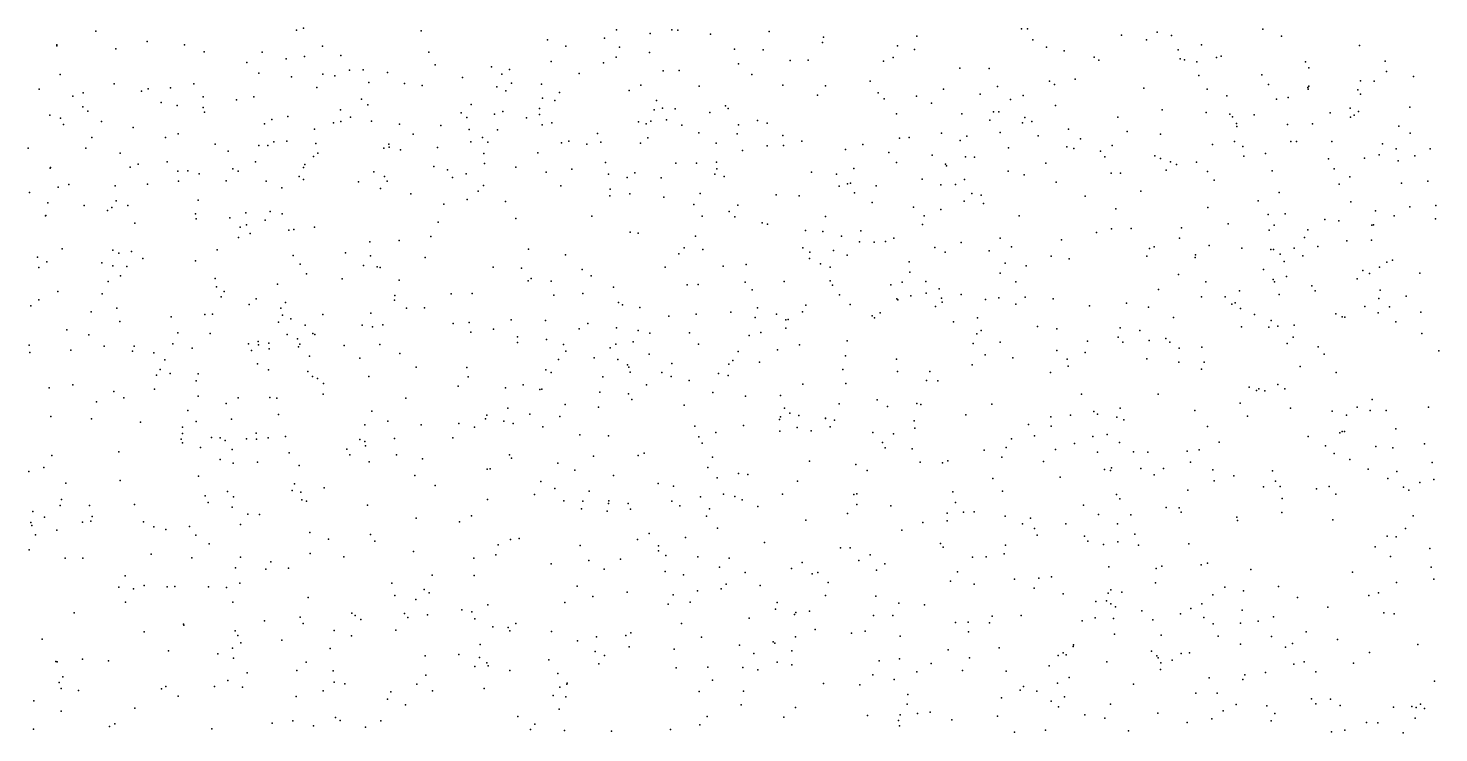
# Model space of a CAD drawing. Extents: x 2 to 99999, y 0 to 49999.
# Drawn here: x 37501 to 49998, y 12500 to 18746 of the extents above; entities that cross this region are included whole.
import ezdxf

# ---------------------------------------------------------------- set-up
doc = ezdxf.new("R2010")
doc.units = 0
doc.header["$MEASUREMENT"] = 0
doc.layers.add('points', color=50, linetype='Continuous')

msp = doc.modelspace()

# ---------------------------------------------------------------- linework, layer by layer
at = {"layer": 'points', "color": 3}
for p in [(39939, 18746, 40), (38100, 18718, 20), (38554, 18627, 20), (39877, 18727, 37), (40984, 18723, 82), (42103, 18643, 83), (42606, 18656, 10), (42713, 18732, 12), (43010, 18699, 69), (43202, 18731, 45), (43257, 18727, 98), (43545, 18692, 0), (44067, 18716, 17), (44546, 18665, 12), (45374, 18674, 66), (46301, 18741, 68), (46355, 18739, 13), (46402, 18643, 58), (47188, 18684, 65), (47409, 18641, 73), (47504, 18710, 55), (47629, 18682, 31), (48440, 18736, 45), (48606, 18675, 4), (37754, 18590, 86), (37755, 18597, 97), (38279, 18563, 88), (38885, 18599, 26), (39060, 18537, 19), (39573, 18534, 20), (39949, 18496, 39), (40109, 18586, 5), (40272, 18503, 36), (41052, 18533, 51), (42265, 18585, 83), (42740, 18576, 33), (43007, 18531, 43), (43759, 18560, 70), (44013, 18555, 5), (44538, 18619, 19), (45204, 18588, 13), (45353, 18558, 56), (46524, 18576, 85), (46679, 18546, 83), (47689, 18554, 48), (47896, 18598, 7), (48070, 18499, 56), (49296, 18592, 84), (39439, 18442, 17), (39786, 18473, 21), (40347, 18374, 47), (40469, 18376, 53), (41106, 18422, 11), (41607, 18402, 45), (41766, 18379, 85), (42135, 18451, 11), (42597, 18439, 40), (42709, 18489, 74), (43793, 18429, 83), (44251, 18459, 98), (44412, 18463, 42), (45078, 18454, 34), (45164, 18487, 88), (45755, 18390, 47), (46016, 18387, 15), (46945, 18488, 95), (46987, 18462, 59), (47706, 18473, 3), (47745, 18466, 2), (47854, 18448, 31), (48028, 18485, 96), (48817, 18448, 12), (48846, 18394, 25), (49522, 18454, 70), (37785, 18336, 12), (38262, 18251, 1), (38968, 18253, 48), (39544, 18348, 3), (39834, 18314, 78), (40111, 18338, 19), (40218, 18322, 60), (40519, 18265, 71), (40683, 18354, 53), (40835, 18256, 30), (41349, 18309, 41), (41696, 18337, 22), (41783, 18258, 6), (42048, 18250, 1), (42381, 18343, 82), (43126, 18369, 72), (43267, 18370, 35), (43913, 18334, 32), (44962, 18277, 90), (46549, 18277, 86), (46595, 18247, 15), (46778, 18295, 8), (47872, 18325, 86), (48430, 18331, 71), (48490, 18248, 44), (49306, 18279, 87), (49426, 18277, 18), (49534, 18361, 46), (49774, 18316, 75), (37597, 18204, 35), (37897, 18142, 83), (37988, 18172, 77), (38506, 18188, 6), (38563, 18209, 83), (38762, 18218, 63), (39052, 18138, 5), (39501, 18138, 97), (40059, 18221, 7), (40991, 18237, 26), (41653, 18227, 25), (41733, 18190, 56), (42057, 18124, 14), (42207, 18177, 31), (42824, 18192, 35), (42928, 18240, 95), (43446, 18232, 22), (44186, 18241, 34), (44495, 18151, 55), (44565, 18236, 26), (45030, 18174, 79), (45371, 18143, 26), (45611, 18206, 56), (45936, 18161, 66), (46088, 18228, 45), (46317, 18149, 55), (47386, 18215, 36), (47947, 18206, 47), (48119, 18146, 35), (48664, 18132, 72), (48837, 18220, 26), (48840, 18205, 29), (48848, 18232, 6), (49280, 18200, 82), (49305, 18161, 45), (37986, 18048, 8), (38030, 18010, 42), (38679, 18088, 73), (38821, 18060, 35), (39050, 18042, 37), (39062, 18000, 41), (39348, 18112, 57), (40268, 18023, 8), (40454, 18118, 87), (40511, 18066, 53), (41425, 18070, 23), (41705, 18006, 54), (42030, 18033, 62), (42168, 18106, 27), (43047, 18023, 38), (43067, 18104, 88), (43120, 18036, 47), (43234, 18030, 83), (43541, 17999, 23), (43678, 18057, 57), (43702, 18035, 75), (45084, 18120, 88), (45505, 18082, 95), (46053, 18004, 38), (46101, 18004, 42), (46203, 18113, 51), (46603, 18061, 72), (47548, 18021, 93), (47936, 17997, 95), (48560, 18116, 58), (49212, 18038, 69), (49288, 18008, 97), (49741, 18047, 56), (37693, 17975, 37), (37787, 17947, 82), (37814, 17893, 64), (38151, 17919, 22), (39595, 17898, 53), (39659, 17936, 70), (39801, 17963, 93), (40205, 17908, 60), (40272, 17918, 35), (40357, 17957, 71), (40543, 17923, 99), (40791, 17896, 13), (41158, 17883, 90), (41337, 17995, 43), (41387, 17953, 90), (41632, 17984, 59), (41915, 17950, 8), (42030, 17980, 33), (42054, 17890, 68), (42140, 17907, 6), (42907, 17915, 36), (42976, 17897, 35), (43016, 17921, 15), (43156, 17934, 2), (43291, 17887, 88), (43793, 17890, 95), (43961, 17926, 10), (44049, 17904, 79), (45193, 17987, 26), (45773, 17986, 56), (46022, 17930, 36), (46309, 17906, 34), (46331, 17955, 10), (46394, 17918, 41), (47156, 17956, 81), (48147, 17985, 92), (48172, 17960, 91), (48205, 17900, 49), (48208, 17873, 15), (48364, 17978, 81), (48659, 17891, 98), (48879, 17899, 31), (49037, 17994, 23), (49217, 17956, 12), (49248, 17975, 70), (49643, 17876, 29), (38065, 17776, 59), (38430, 17866, 78), (38717, 17776, 8), (38830, 17808, 39), (40039, 17852, 92), (40912, 17806, 30), (41408, 17848, 93), (41527, 17776, 29), (41660, 17844, 15), (42544, 17813, 16), (42991, 17775, 61), (43443, 17817, 64), (43783, 17809, 41), (44187, 17794, 80), (45221, 17770, 55), (45305, 17776, 72), (45592, 17814, 78), (45758, 17751, 71), (45816, 17788, 56), (46112, 17822, 94), (46449, 17792, 71), (46718, 17852, 19), (46824, 17766, 63), (47236, 17829, 85), (47532, 17807, 56), (49745, 17816, 66), (37501, 17681, 91), (38011, 17681, 58), (38315, 17638, 56), (39157, 17719, 84), (39274, 17657, 13), (39544, 17706, 52), (39623, 17706, 28), (39676, 17738, 49), (39792, 17744, 5), (40049, 17723, 29), (40067, 17638, 61), (40651, 17681, 18), (40697, 17718, 32), (40700, 17690, 78), (40801, 17668, 62), (41126, 17687, 94), (41422, 17738, 60), (41539, 17635, 9), (41573, 17734, 4), (42017, 17641, 82), (42225, 17730, 49), (42292, 17745, 69), (42450, 17718, 94), (42574, 17734, 60), (42927, 17728, 87), (43596, 17726, 20), (43829, 17662, 45), (44048, 17703, 61), (44194, 17705, 65), (44356, 17745, 89), (44743, 17671, 91), (44895, 17715, 91), (45125, 17645, 91), (45509, 17621, 54), (46185, 17686, 32), (46703, 17695, 92), (46766, 17678, 7), (47000, 17655, 3), (47104, 17705, 92), (47993, 17714, 92), (48188, 17741, 24), (48263, 17698, 12), (48464, 17636, 51), (48687, 17741, 74), (48737, 17740, 4), (49050, 17742, 28), (49471, 17623, 21), (49499, 17722, 78), (49620, 17676, 42), (49921, 17675, 50), (37697, 17506, 83), (37699, 17511, 90), (38406, 17513, 6), (38474, 17541, 52), (38731, 17562, 52), (39315, 17498, 29), (39516, 17561, 11), (39940, 17512, 74), (39951, 17537, 9), (40030, 17607, 18), (41095, 17521, 65), (41544, 17547, 25), (41821, 17515, 18), (42617, 17555, 92), (43238, 17549, 2), (43423, 17550, 93), (43600, 17559, 28), (43601, 17500, 2), (44817, 17501, 94), (45193, 17556, 36), (45629, 17539, 44), (45636, 17525, 50), (45806, 17605, 78), (45885, 17602, 36), (46516, 17550, 25), (47039, 17605, 96), (47484, 17614, 82), (47534, 17590, 90), (47621, 17561, 68), (47676, 17536, 14), (47853, 17558, 40), (48271, 17610, 20), (49021, 17587, 56), (49070, 17500, 91), (49341, 17594, 16), (49639, 17571, 73), (49787, 17613, 71), (38826, 17477, 49), (38832, 17389, 38), (38914, 17482, 29), (39016, 17454, 72), (39255, 17392, 54), (39361, 17477, 98), (39609, 17390, 87), (39902, 17432, 36), (39939, 17403, 91), (40428, 17383, 21), (40562, 17473, 98), (40659, 17432, 68), (40680, 17389, 75), (41216, 17490, 94), (41259, 17422, 71), (41381, 17455, 4), (42090, 17468, 37), (42317, 17496, 59), (42642, 17453, 79), (42808, 17422, 46), (42876, 17464, 13), (43110, 17420, 89), (43585, 17453, 12), (43668, 17432, 55), (44440, 17468, 40), (44663, 17452, 39), (44785, 17371, 7), (45420, 17408, 47), (45797, 17404, 57), (46183, 17477, 53), (46326, 17446, 18), (46608, 17382, 84), (47096, 17461, 6), (47179, 17460, 98), (47583, 17487, 36), (47950, 17474, 38), (48008, 17399, 86), (48521, 17481, 84), (49209, 17427, 92), (49669, 17372, 35), (49900, 17390, 18), (37512, 17288, 95), (37768, 17336, 61), (37861, 17359, 91), (38272, 17349, 67), (38558, 17362, 18), (39749, 17331, 87), (40621, 17326, 95), (40892, 17276, 44), (41489, 17302, 8), (41535, 17352, 9), (42219, 17349, 67), (42654, 17260, 19), (42658, 17319, 45), (42830, 17276, 80), (43132, 17247, 37), (43455, 17279, 66), (44129, 17268, 24), (44332, 17261, 99), (44687, 17345, 72), (44760, 17366, 41), (44822, 17287, 27), (45013, 17349, 26), (45586, 17357, 42), (45718, 17359, 32), (45862, 17281, 50), (45945, 17265, 68), (46864, 17258, 3), (47358, 17301, 28), (48583, 17290, 58), (49116, 17363, 40), (37676, 17197, 7), (37997, 17175, 17), (38204, 17130, 91), (38241, 17155, 36), (38280, 17215, 79), (38383, 17173, 42), (39006, 17222, 50), (39645, 17121, 65), (41184, 17186, 21), (41389, 17227, 56), (41730, 17209, 98), (43399, 17182, 46), (43711, 17121, 6), (43789, 17176, 58), (44978, 17201, 27), (45344, 17158, 16), (45587, 17140, 53), (45793, 17211, 88), (45965, 17191, 41), (47136, 17144, 39), (47951, 17157, 66), (48397, 17215, 5), (49220, 17206, 36), (49437, 17128, 80), (49741, 17163, 86), (49971, 17175, 89), (37653, 17081, 28), (37658, 17085, 10), (38446, 17018, 52), (38982, 17100, 22), (38990, 17056, 59), (39289, 17065, 9), (39428, 17110, 34), (39434, 17003, 70), (39602, 17044, 14), (39752, 17099, 83), (41132, 17025, 22), (41820, 17058, 8), (42495, 17079, 27), (43472, 17078, 28), (43761, 17075, 44), (44005, 17019, 27), (44051, 17008, 45), (44566, 17076, 89), (45423, 17005, 68), (45440, 17082, 56), (46282, 17081, 68), (48133, 17012, 19), (48486, 17095, 49), (48539, 17000, 7), (48637, 17101, 22), (48988, 17049, 63), (49114, 17038, 40), (49404, 16999, 9), (49420, 17003, 49), (49602, 17082, 16), (49968, 17056, 8), (39365, 16889, 81), (39378, 16981, 99), (39469, 16925, 83), (39809, 16956, 43), (39855, 16961, 37), (40037, 16983, 89), (41067, 16898, 88), (42833, 16937, 53), (42904, 16929, 76), (43412, 16901, 34), (44388, 16953, 43), (44540, 16943, 42), (44708, 16902, 43), (44877, 16949, 40), (45169, 16885, 53), (46112, 16883, 76), (46966, 16936, 88), (47098, 16966, 85), (47273, 16969, 2), (47701, 16885, 92), (47718, 16976, 36), (48496, 16954, 38), (48810, 16890, 45), (48838, 16958, 99), (37803, 16789, 43), (38251, 16779, 60), (38305, 16752, 65), (38416, 16766, 44), (39175, 16782, 21), (40311, 16755, 84), (40527, 16852, 67), (40789, 16864, 54), (41934, 16787, 24), (43266, 16747, 36), (43314, 16798, 48), (43478, 16784, 12), (44365, 16800, 17), (44425, 16760, 33), (44636, 16775, 14), (44867, 16853, 59), (44995, 16848, 55), (45097, 16856, 2), (45533, 16803, 52), (45625, 16761, 33), (45768, 16845, 31), (46016, 16772, 67), (46214, 16808, 80), (46655, 16869, 26), (47436, 16793, 40), (47476, 16809, 19), (47963, 16818, 85), (48253, 16796, 75), (48509, 16784, 78), (48535, 16784, 26), (48718, 16797, 1), (48928, 16811, 75), (49183, 16860, 23), (49403, 16868, 100), (37584, 16715, 76), (37595, 16625, 42), (37667, 16675, 4), (38154, 16666, 34), (38250, 16639, 93), (38376, 16634, 36), (38517, 16705, 37), (38983, 16684, 40), (39849, 16731, 58), (39910, 16653, 18), (40473, 16641, 65), (40533, 16729, 11), (40594, 16629, 49), (40619, 16624, 2), (41018, 16713, 64), (41620, 16626, 51), (42262, 16737, 21), (43143, 16628, 88), (43658, 16635, 39), (43863, 16652, 51), (44424, 16704, 63), (44522, 16657, 16), (44605, 16627, 91), (44758, 16733, 96), (45307, 16674, 41), (46156, 16664, 73), (46343, 16640, 55), (46563, 16726, 74), (46723, 16701, 25), (47412, 16724, 8), (47841, 16712, 80), (47842, 16738, 93), (48593, 16743, 24), (48629, 16677, 53), (48794, 16727, 73), (49472, 16627, 78), (49539, 16673, 4), (49588, 16688, 99), (38209, 16501, 68), (38319, 16550, 73), (39157, 16528, 74), (39967, 16567, 28), (40282, 16524, 60), (40787, 16511, 10), (41871, 16618, 70), (41931, 16506, 97), (41957, 16527, 32), (42133, 16503, 52), (42408, 16607, 89), (42489, 16550, 98), (44198, 16499, 58), (44607, 16506, 77), (45312, 16582, 82), (45455, 16499, 59), (46112, 16573, 96), (47691, 16563, 58), (47935, 16496, 55), (48444, 16606, 6), (48531, 16517, 82), (48542, 16498, 88), (48649, 16545, 34), (49275, 16523, 100), (49325, 16598, 59), (49385, 16572, 38), (49829, 16573, 88), (37765, 16411, 60), (38157, 16390, 53), (39169, 16453, 29), (39238, 16413, 85), (39710, 16476, 76), (40749, 16376, 3), (41248, 16390, 8), (41434, 16394, 43), (42158, 16380, 39), (42415, 16393, 3), (42687, 16449, 1), (43339, 16472, 33), (43436, 16473, 79), (43854, 16495, 21), (43916, 16426, 97), (44626, 16468, 9), (44689, 16382, 15), (45143, 16470, 62), (45245, 16494, 41), (45322, 16372, 77), (45456, 16398, 50), (45571, 16436, 63), (45767, 16384, 18), (46250, 16496, 17), (47515, 16429, 51), (48234, 16418, 11), (48584, 16386, 12), (48875, 16463, 68), (48904, 16417, 51), (49479, 16424, 91), (37524, 16285, 90), (37594, 16338, 49), (38286, 16265, 38), (39210, 16364, 46), (39459, 16296, 31), (39521, 16346, 76), (39740, 16265, 5), (39781, 16313, 9), (40747, 16335, 36), (40854, 16264, 6), (41011, 16267, 19), (42732, 16313, 14), (42765, 16295, 90), (42921, 16270, 51), (43962, 16267, 82), (44391, 16290, 39), (44784, 16296, 80), (45196, 16348, 23), (45205, 16339, 52), (45538, 16278, 30), (45592, 16354, 19), (45599, 16316, 8), (45981, 16341, 74), (46100, 16357, 43), (46252, 16298, 80), (46335, 16362, 73), (46583, 16346, 60), (46903, 16286, 36), (47233, 16309, 81), (47427, 16273, 91), (47895, 16365, 26), (48105, 16364, 62), (48164, 16299, 97), (48193, 16311, 14), (48241, 16262, 66), (49343, 16280, 3), (49468, 16350, 12), (49563, 16277, 57), (49709, 16371, 20), (38059, 16232, 40), (38314, 16145, 68), (38768, 16188, 42), (39065, 16209, 49), (39134, 16212, 56), (39718, 16140, 48), (39754, 16203, 14), (39828, 16169, 74), (40111, 16207, 41), (40536, 16220, 31), (41267, 16129, 94), (41408, 16136, 70), (41780, 16162, 96), (42084, 16154, 25), (42459, 16128, 82), (43177, 16194, 72), (43420, 16211, 1), (43726, 16228, 27), (43941, 16181, 57), (44131, 16211, 59), (44213, 16160, 75), (44234, 16165, 16), (44361, 16232, 53), (44979, 16195, 54), (44998, 16178, 86), (45048, 16223, 26), (45700, 16144, 58), (45911, 16178, 40), (47647, 16181, 92), (48365, 16209, 35), (48513, 16154, 25), (49086, 16213, 38), (49142, 16186, 36), (49166, 16183, 39), (49462, 16224, 92), (49618, 16142, 43), (49838, 16228, 39), (37844, 16071, 63), (38037, 16028, 37), (38826, 16045, 54), (39114, 16040, 1), (39796, 16031, 84), (39956, 16114, 39), (40024, 16040, 48), (40040, 16031, 76), (40459, 16112, 0), (40552, 16098, 89), (40643, 16115, 1), (41422, 16050, 68), (41624, 16079, 51), (41835, 16009, 20), (42382, 16081, 52), (42714, 16090, 46), (42905, 16066, 63), (43009, 16041, 12), (43361, 16044, 67), (43888, 16023, 27), (43991, 16049, 84), (44214, 16086, 54), (45906, 16035, 98), (45944, 16067, 90), (46442, 16101, 67), (46615, 16080, 90), (47158, 16007, 36), (47176, 16091, 12), (47349, 16065, 36), (48250, 16099, 68), (48494, 16096, 44), (48573, 16105, 68), (48707, 16006, 93), (48717, 16112, 64), (49848, 16038, 87), (37510, 15937, 80), (37879, 15893, 90), (38173, 15928, 49), (38425, 15882, 82), (38439, 15927, 22), (38782, 15947, 24), (38954, 15910, 86), (39452, 15949, 84), (39480, 15890, 93), (39539, 15968, 77), (39541, 15938, 27), (39632, 15954, 96), (39637, 15903, 0), (39888, 15991, 60), (39897, 15921, 34), (39908, 15945, 43), (40301, 15932, 99), (40616, 15941, 59), (41836, 15960, 29), (42093, 15985, 28), (42245, 15941, 8), (42263, 15884, 83), (42656, 15912, 93), (42706, 15944, 16), (42860, 15967, 89), (43439, 15946, 64), (43792, 15880, 91), (44139, 15894, 16), (44334, 15940, 75), (44756, 15974, 70), (45874, 15951, 78), (46113, 15962, 43), (46614, 15888, 29), (46866, 15872, 45), (46887, 15970, 32), (47199, 15964, 77), (47432, 15977, 66), (47581, 15994, 41), (47616, 15963, 35), (47697, 15909, 17), (47898, 15918, 68), (48654, 15951, 30), (48931, 15921, 21), (49998, 15886, 57), (37516, 15871, 40), (38614, 15868, 34), (38712, 15806, 39), (39532, 15772, 53), (39992, 15838, 57), (40440, 15821, 50), (40795, 15861, 63), (42199, 15808, 8), (42514, 15823, 34), (42726, 15810, 34), (42812, 15761, 40), (43002, 15855, 34), (43204, 15773, 7), (43708, 15769, 80), (43745, 15800, 41), (43979, 15784, 92), (44742, 15842, 45), (45194, 15813, 74), (45863, 15763, 9), (45980, 15850, 31), (46226, 15823, 68), (46707, 15811, 82), (46714, 15750, 69), (47411, 15816, 66), (47694, 15785, 6), (47919, 15784, 26), (48771, 15747, 94), (48984, 15855, 11), (38637, 15669, 39), (38671, 15720, 53), (38758, 15684, 77), (39007, 15682, 30), (39629, 15717, 27), (39979, 15703, 49), (40019, 15658, 52), (40064, 15642, 41), (40518, 15657, 36), (40938, 15741, 49), (41387, 15739, 43), (41398, 15654, 83), (42087, 15717, 55), (42133, 15695, 47), (42591, 15655, 83), (42823, 15740, 33), (42833, 15697, 44), (43116, 15695, 61), (43199, 15658, 76), (43356, 15623, 94), (43617, 15685, 15), (43703, 15668, 49), (44718, 15720, 24), (45202, 15703, 29), (45461, 15623, 16), (45490, 15703, 50), (46558, 15694, 46), (47897, 15724, 34), (49089, 15694, 16), (37687, 15557, 23), (37896, 15584, 45), (38259, 15524, 41), (38619, 15545, 13), (38988, 15619, 18), (40115, 15501, 43), (40117, 15596, 63), (41311, 15574, 67), (41729, 15558, 92), (41887, 15584, 12), (42034, 15544, 29), (42052, 15546, 43), (42565, 15518, 98), (42819, 15505, 16), (42980, 15583, 76), (43568, 15516, 20), (44365, 15589, 22), (44746, 15595, 96), (45560, 15619, 59), (46832, 15502, 84), (47512, 15502, 77), (48317, 15564, 51), (48382, 15533, 60), (48404, 15550, 66), (48458, 15530, 13), (48573, 15587, 38), (48633, 15550, 88), (38106, 15434, 32), (38349, 15469, 44), (39008, 15485, 15), (39255, 15419, 59), (39360, 15468, 44), (39641, 15472, 52), (39703, 15465, 7), (40848, 15465, 74), (41749, 15378, 72), (42257, 15410, 49), (42555, 15387, 12), (42848, 15454, 13), (43312, 15404, 13), (43856, 15483, 83), (44167, 15490, 65), (44201, 15378, 86), (44687, 15416, 23), (45024, 15452, 80), (45114, 15391, 50), (45374, 15420, 49), (45410, 15410, 58), (46039, 15414, 42), (47174, 15379, 99), (48240, 15421, 93), (48684, 15377, 97), (49276, 15387, 56), (49407, 15454, 98), (49906, 15385, 96), (37703, 15304, 27), (38062, 15284, 94), (38495, 15253, 3), (38915, 15358, 71), (38988, 15259, 93), (39303, 15279, 24), (39720, 15322, 79), (40545, 15351, 20), (40687, 15262, 84), (41554, 15283, 28), (41564, 15316, 30), (41715, 15261, 4), (41946, 15325, 90), (42210, 15303, 52), (44157, 15276, 64), (44166, 15302, 57), (44249, 15334, 2), (44330, 15312, 23), (44565, 15288, 7), (44565, 15287, 9), (44645, 15270, 91), (45351, 15265, 9), (45807, 15319, 31), (46560, 15300, 54), (46734, 15316, 21), (46941, 15348, 48), (46975, 15325, 12), (47145, 15299, 53), (47209, 15275, 72), (47837, 15357, 74), (48303, 15308, 23), (49055, 15350, 26), (49180, 15317, 13), (49391, 15356, 31), (49531, 15358, 14), (38868, 15210, 80), (38869, 15153, 31), (39522, 15157, 74), (39782, 15125, 46), (40483, 15230, 71), (40982, 15229, 32), (41315, 15242, 1), (41456, 15209, 2), (41798, 15241, 71), (42060, 15211, 57), (42389, 15142, 24), (42643, 15132, 88), (43408, 15218, 25), (43443, 15124, 46), (43594, 15161, 68), (43837, 15224, 80), (44159, 15173, 53), (44314, 15207, 40), (44438, 15176, 20), (44607, 15212, 55), (44984, 15162, 84), (45167, 15150, 20), (45356, 15200, 89), (46362, 15233, 21), (46417, 15131, 24), (46563, 15218, 60), (46934, 15125, 88), (47059, 15144, 5), (47949, 15215, 5), (48841, 15125, 26), (49121, 15159, 26), (49141, 15172, 76), (49162, 15170, 68), (49618, 15193, 63), (38857, 15103, 10), (38869, 15070, 34), (39028, 15028, 67), (39125, 15119, 84), (39203, 15116, 21), (39245, 15091, 58), (39307, 15011, 30), (39436, 15106, 73), (39525, 15103, 28), (39626, 15114, 30), (40325, 15015, 56), (40439, 15099, 79), (40483, 15083, 9), (40488, 15044, 36), (40747, 15109, 97), (41264, 15114, 85), (43472, 15068, 95), (45071, 15073, 25), (45092, 15026, 50), (45333, 15018, 40), (45971, 15006, 14), (46165, 15030, 3), (46213, 15105, 25), (46604, 15011, 17), (46770, 15063, 55), (47170, 15074, 73), (47876, 15009, 12), (48053, 15075, 89), (48994, 15043, 69), (49441, 15039, 84), (49590, 15025, 19), (49873, 15061, 95), (37711, 14957, 62), (38305, 14990, 76), (39201, 14923, 92), (39318, 14889, 15), (39532, 14900, 36), (39813, 14983, 91), (40350, 14963, 47), (40522, 14903, 100), (40763, 14965, 18), (40993, 14929, 3), (41765, 14963, 8), (41783, 14934, 34), (42192, 14889, 99), (42508, 14951, 64), (42905, 14957, 83), (42957, 14978, 26), (43563, 14943, 24), (43564, 14944, 30), (44424, 14907, 6), (44834, 14878, 96), (45403, 14899, 64), (45601, 14893, 99), (45648, 14912, 7), (46128, 14942, 85), (46497, 14905, 60), (46974, 14989, 4), (47294, 14992, 32), (47422, 14989, 88), (47768, 14996, 79), (47799, 14900, 85), (49070, 14975, 99), (49211, 14922, 14), (49939, 14896, 90), (37507, 14816, 33), (37641, 14851, 58), (39009, 14774, 5), (39901, 14870, 79), (40928, 14781, 20), (41567, 14838, 6), (41594, 14839, 42), (42345, 14829, 74), (42688, 14781, 4), (43522, 14851, 72), (43605, 14761, 9), (43795, 14798, 1), (43878, 14790, 3), (44933, 14824, 64), (46046, 14755, 15), (46644, 14767, 24), (47036, 14835, 65), (47090, 14825, 84), (47099, 14848, 59), (47359, 14843, 63), (47476, 14787, 69), (47558, 14843, 11), (47995, 14830, 39), (48183, 14778, 3), (48524, 14821, 85), (49372, 14836, 72), (49547, 14753, 39), (49628, 14817, 77), (37835, 14713, 77), (38317, 14735, 32), (39267, 14640, 1), (39840, 14648, 69), (39861, 14706, 71), (39918, 14634, 35), (40122, 14671, 49), (41107, 14693, 45), (42042, 14727, 99), (42167, 14665, 38), (42472, 14642, 54), (43082, 14709, 50), (43219, 14686, 46), (44318, 14732, 25), (45692, 14635, 22), (46134, 14641, 96), (47776, 14650, 78), (48008, 14734, 40), (48446, 14681, 40), (48551, 14732, 26), (48593, 14683, 37), (48915, 14664, 56), (49028, 14684, 51), (49686, 14678, 89), (49734, 14652, 46), (49831, 14719, 99), (49953, 14744, 87), (37783, 14516, 35), (37796, 14568, 88), (38043, 14515, 64), (38444, 14525, 9), (39069, 14602, 82), (39097, 14541, 56), (39308, 14500, 80), (39321, 14592, 20), (39925, 14566, 57), (39968, 14553, 43), (40506, 14517, 60), (41570, 14567, 40), (41988, 14612, 26), (42246, 14556, 9), (42416, 14553, 20), (42641, 14532, 33), (42644, 14557, 33), (42817, 14533, 6), (43203, 14553, 93), (43273, 14512, 86), (43456, 14591, 26), (43662, 14614, 42), (43763, 14594, 3), (43827, 14565, 87), (43965, 14507, 58), (44183, 14616, 18), (44815, 14612, 79), (44842, 14618, 22), (44843, 14525, 39), (45144, 14513, 30), (45717, 14542, 58), (46851, 14518, 99), (47144, 14612, 53), (47172, 14573, 93), (47584, 14497, 15), (48611, 14578, 74), (49086, 14616, 36), (37543, 14463, 66), (37646, 14410, 8), (38057, 14377, 11), (38068, 14418, 2), (39448, 14439, 1), (39550, 14434, 8), (40938, 14404, 97), (41429, 14422, 22), (42403, 14485, 26), (42631, 14464, 97), (42837, 14481, 37), (43512, 14419, 51), (43537, 14485, 5), (44392, 14385, 81), (44761, 14443, 10), (45643, 14380, 50), (45644, 14448, 76), (45788, 14455, 51), (45881, 14459, 3), (46158, 14419, 60), (46380, 14404, 18), (46984, 14436, 74), (47269, 14433, 88), (47698, 14494, 50), (47716, 14456, 37), (48210, 14410, 87), (48214, 14381, 2), (48607, 14454, 66), (49060, 14389, 73), (49770, 14424, 11), (37524, 14363, 47), (37532, 14339, 32), (37567, 14254, 41), (37754, 14296, 45), (37982, 14367, 16), (38522, 14371, 32), (38614, 14325, 5), (38721, 14302, 47), (38929, 14329, 95), (38985, 14253, 51), (39382, 14347, 42), (39997, 14275, 46), (40535, 14259, 20), (41323, 14371, 68), (43002, 14268, 36), (43608, 14314, 74), (45241, 14297, 93), (45428, 14365, 88), (46309, 14352, 68), (46417, 14312, 1), (46440, 14251, 62), (46693, 14353, 3), (47153, 14352, 65), (47305, 14262, 25), (49704, 14312, 60), (37511, 14123, 67), (39103, 14174, 51), (40161, 14215, 28), (40572, 14198, 99), (41666, 14166, 18), (41775, 14214, 89), (41850, 14223, 70), (42391, 14160, 77), (42900, 14214, 33), (43084, 14158, 52), (43324, 14232, 92), (44025, 14187, 74), (44698, 14140, 54), (44784, 14140, 91), (45583, 14177, 9), (45608, 14145, 9), (46161, 14163, 63), (46860, 14243, 88), (46890, 14199, 86), (47028, 14170, 3), (47155, 14193, 38), (47337, 14164, 38), (47785, 14175, 19), (49434, 14147, 50), (49540, 14242, 75), (49620, 14237, 72), (49920, 14133, 51), (37828, 14047, 59), (37986, 14047, 2), (38591, 14084, 2), (38950, 14052, 29), (39381, 14058, 60), (39652, 14016, 47), (39999, 14090, 14), (40297, 14059, 12), (40914, 14106, 13), (41448, 14049, 71), (41644, 14078, 76), (42134, 13999, 76), (42469, 14027, 11), (42749, 14039, 17), (43086, 14112, 63), (43149, 14073, 55), (43434, 14061, 71), (43711, 14047, 32), (44358, 14009, 98), (44861, 14026, 58), (44960, 14079, 66), (45090, 13998, 73), (45868, 14057, 1), (45987, 14060, 22), (46149, 14086, 35), (47950, 14003, 27), (49569, 14062, 67), (38360, 13891, 61), (39338, 13962, 9), (39606, 13951, 30), (39807, 13960, 45), (41079, 13898, 93), (41451, 13895, 80), (42605, 13951, 99), (43143, 13931, 96), (43308, 13901, 63), (43626, 13968, 69), (43852, 13920, 36), (44265, 13955, 44), (44448, 13909, 47), (44497, 13920, 70), (45017, 13942, 14), (45734, 13928, 15), (46566, 13883, 80), (47075, 13971, 97), (47494, 13955, 85), (47544, 13976, 22), (47892, 13988, 13), (48333, 13948, 79), (49233, 13925, 4), (49930, 13967, 78), (38303, 13792, 11), (38434, 13776, 22), (38530, 13805, 43), (38731, 13795, 85), (38801, 13798, 78), (39098, 13793, 16), (39259, 13789, 90), (39375, 13826, 80), (40723, 13827, 82), (41010, 13769, 78), (42364, 13801, 72), (42808, 13748, 85), (43431, 13759, 72), (43640, 13775, 63), (43686, 13818, 72), (43986, 13806, 20), (44589, 13833, 42), (45671, 13844, 34), (45881, 13817, 70), (46238, 13862, 52), (46414, 13781, 13), (46456, 13871, 60), (47092, 13767, 47), (47190, 13748, 60), (47489, 13828, 70), (48104, 13791, 45), (48269, 13759, 62), (48577, 13796, 18), (49623, 13831, 21), (49953, 13863, 35), (38364, 13659, 41), (39314, 13657, 8), (39981, 13699, 99), (40749, 13718, 50), (40935, 13683, 43), (41054, 13741, 18), (41572, 13635, 7), (42254, 13655, 45), (42504, 13707, 87), (43171, 13640, 52), (43214, 13723, 1), (43367, 13658, 79), (44136, 13654, 43), (44564, 13717, 9), (45010, 13712, 26), (45216, 13650, 28), (45443, 13634, 93), (46669, 13732, 83), (46960, 13663, 56), (47055, 13670, 66), (47069, 13739, 83), (47094, 13644, 26), (47900, 13643, 41), (47997, 13723, 49), (48746, 13700, 63), (49378, 13718, 16), (49464, 13742, 54), (37909, 13564, 8), (39912, 13524, 77), (40368, 13561, 63), (40398, 13539, 94), (40449, 13504, 22), (40836, 13558, 45), (40864, 13522, 84), (41039, 13545, 0), (41342, 13589, 45), (41431, 13572, 3), (41459, 13510, 64), (43890, 13515, 65), (44121, 13595, 91), (44289, 13548, 13), (44303, 13566, 85), (44423, 13577, 60), (44991, 13539, 82), (45162, 13539, 23), (46041, 13534, 25), (46297, 13540, 90), (46953, 13519, 20), (47115, 13512, 19), (47135, 13618, 93), (47366, 13581, 57), (47466, 13502, 74), (47709, 13556, 37), (47801, 13602, 52), (47918, 13521, 88), (48256, 13587, 74), (48534, 13528, 72), (49016, 13614, 22), (49511, 13564, 59), (49604, 13554, 8), (38530, 13396, 38), (38876, 13463, 57), (38881, 13454, 25), (39334, 13403, 20), (39595, 13494, 79), (39937, 13470, 77), (40212, 13408, 100), (40759, 13409, 35), (41619, 13438, 62), (41754, 13432, 94), (41767, 13405, 70), (41820, 13470, 58), (42136, 13397, 15), (42840, 13385, 82), (43289, 13469, 15), (44474, 13417, 45), (44796, 13382, 89), (44917, 13402, 55), (45717, 13479, 16), (45829, 13480, 86), (45831, 13394, 59), (46018, 13475, 55), (46840, 13493, 25), (47124, 13374, 40), (48000, 13467, 42), (48241, 13471, 56), (48397, 13491, 18), (48822, 13395, 83), (37625, 13329, 90), (39312, 13251, 73), (39359, 13363, 94), (39386, 13298, 46), (39747, 13320, 72), (40177, 13248, 55), (40366, 13361, 20), (41505, 13283, 53), (42368, 13316, 3), (42535, 13352, 83), (42797, 13363, 84), (42824, 13262, 60), (43467, 13347, 2), (43803, 13278, 23), (44100, 13305, 85), (44115, 13295, 8), (44300, 13351, 15), (45225, 13357, 30), (46104, 13253, 62), (46759, 13266, 80), (46761, 13281, 98), (47538, 13366, 85), (48044, 13358, 4), (48242, 13285, 29), (48515, 13354, 34), (48641, 13260, 80), (48703, 13291, 2), (49101, 13328, 9), (49814, 13284, 34), (37747, 13132, 91), (37757, 13128, 74), (37983, 13154, 54), (38213, 13138, 88), (38743, 13228, 34), (39181, 13201, 49), (39320, 13162, 11), (39964, 13125, 26), (41017, 13182, 28), (41316, 13194, 88), (41499, 13169, 11), (42115, 13146, 89), (42524, 13222, 40), (42608, 13186, 28), (43225, 13242, 2), (43929, 13202, 81), (44136, 13125, 36), (44268, 13227, 99), (45041, 13137, 56), (45221, 13157, 76), (45652, 13235, 67), (45841, 13166, 44), (46625, 13185, 96), (46669, 13210, 99), (46697, 13191, 71), (47056, 13130, 62), (47453, 13225, 69), (47501, 13181, 15), (47513, 13165, 61), (47635, 13144, 61), (47716, 13202, 36), (47789, 13208, 10), (48807, 13129, 14), (49384, 13211, 19), (39441, 13033, 8), (39881, 13052, 43), (40202, 13050, 90), (41024, 13010, 63), (41459, 13088, 30), (41565, 13120, 33), (41576, 13093, 65), (41769, 13052, 18), (42192, 13025, 18), (42557, 13112, 64), (43241, 13076, 52), (43523, 13083, 90), (43831, 13080, 34), (43964, 13057, 43), (44268, 13104, 55), (44983, 13014, 40), (45375, 13040, 81), (45501, 13115, 91), (45779, 13051, 35), (46164, 13046, 47), (46545, 13094, 89), (47533, 13060, 74), (47535, 13119, 8), (48279, 13015, 28), (48463, 13035, 67), (48713, 13107, 89), (48910, 13040, 46), (49242, 13116, 100), (37776, 12947, 10), (37793, 12894, 18), (37807, 12996, 76), (37946, 12874, 53), (38683, 12891, 37), (38721, 12911, 65), (39153, 12910, 64), (39271, 12964, 89), (39400, 12905, 67), (40115, 12872, 37), (40211, 12948, 41), (40305, 12934, 78), (40943, 12932, 56), (41540, 12893, 56), (42211, 12906, 51), (42273, 12931, 50), (42276, 12939, 17), (43565, 12966, 35), (44547, 12937, 79), (44870, 12924, 52), (45172, 12972, 100), (46289, 12878, 24), (46319, 12910, 51), (46620, 12940, 93), (46725, 12991, 43), (47294, 12930, 74), (47964, 12986, 69), (48262, 12972, 66), (49959, 12957, 56), (37552, 12783, 100), (38829, 12825, 19), (39874, 12821, 48), (40683, 12798, 7), (40713, 12862, 83), (40845, 12748, 5), (41082, 12871, 5), (42151, 12830, 36), (42263, 12819, 21), (43446, 12865, 59), (43818, 12747, 84), (43838, 12868, 91), (45287, 12753, 82), (45294, 12839, 100), (46124, 12811, 46), (46438, 12869, 8), (46564, 12779, 84), (46682, 12818, 42), (47090, 12753, 74), (47845, 12850, 43), (48035, 12850, 99), (48203, 12752, 75), (48870, 12802, 28), (48909, 12756, 85), (49039, 12797, 74), (49836, 12755, 83), (37792, 12693, 21), (38446, 12717, 69), (40223, 12636, 34), (41840, 12644, 88), (42204, 12709, 2), (43515, 12644, 89), (44195, 12639, 50), (44299, 12725, 73), (44938, 12652, 49), (45226, 12660, 59), (45379, 12672, 15), (45492, 12684, 61), (46088, 12648, 6), (46628, 12729, 96), (46862, 12658, 27), (47040, 12630, 75), (47509, 12673, 60), (47987, 12625, 47), (48088, 12694, 30), (48476, 12739, 29), (48546, 12670, 5), (49124, 12742, 92), (49596, 12727, 68), (49760, 12734, 40), (49789, 12631, 1), (49798, 12723, 89), (49872, 12715, 8), (37547, 12531, 77), (38221, 12556, 66), (38270, 12579, 23), (39129, 12535, 100), (39662, 12584, 8), (39845, 12606, 1), (40029, 12563, 13), (40264, 12609, 11), (40490, 12550, 5), (40625, 12607, 69), (41950, 12529, 68), (41991, 12577, 56), (42252, 12520, 54), (42668, 12515, 29), (43192, 12529, 18), (43452, 12572, 48), (45211, 12609, 98), (45220, 12561, 7), (45683, 12616, 40), (46238, 12507, 22), (46515, 12522, 16), (47250, 12517, 36), (47769, 12590, 29), (48513, 12607, 55), (49049, 12510, 27), (49165, 12522, 14), (49359, 12590, 60), (49457, 12587, 42), (49683, 12500, 28)]:
    msp.add_point(p, dxfattribs=at)

doc.saveas('drawing.dxf')
